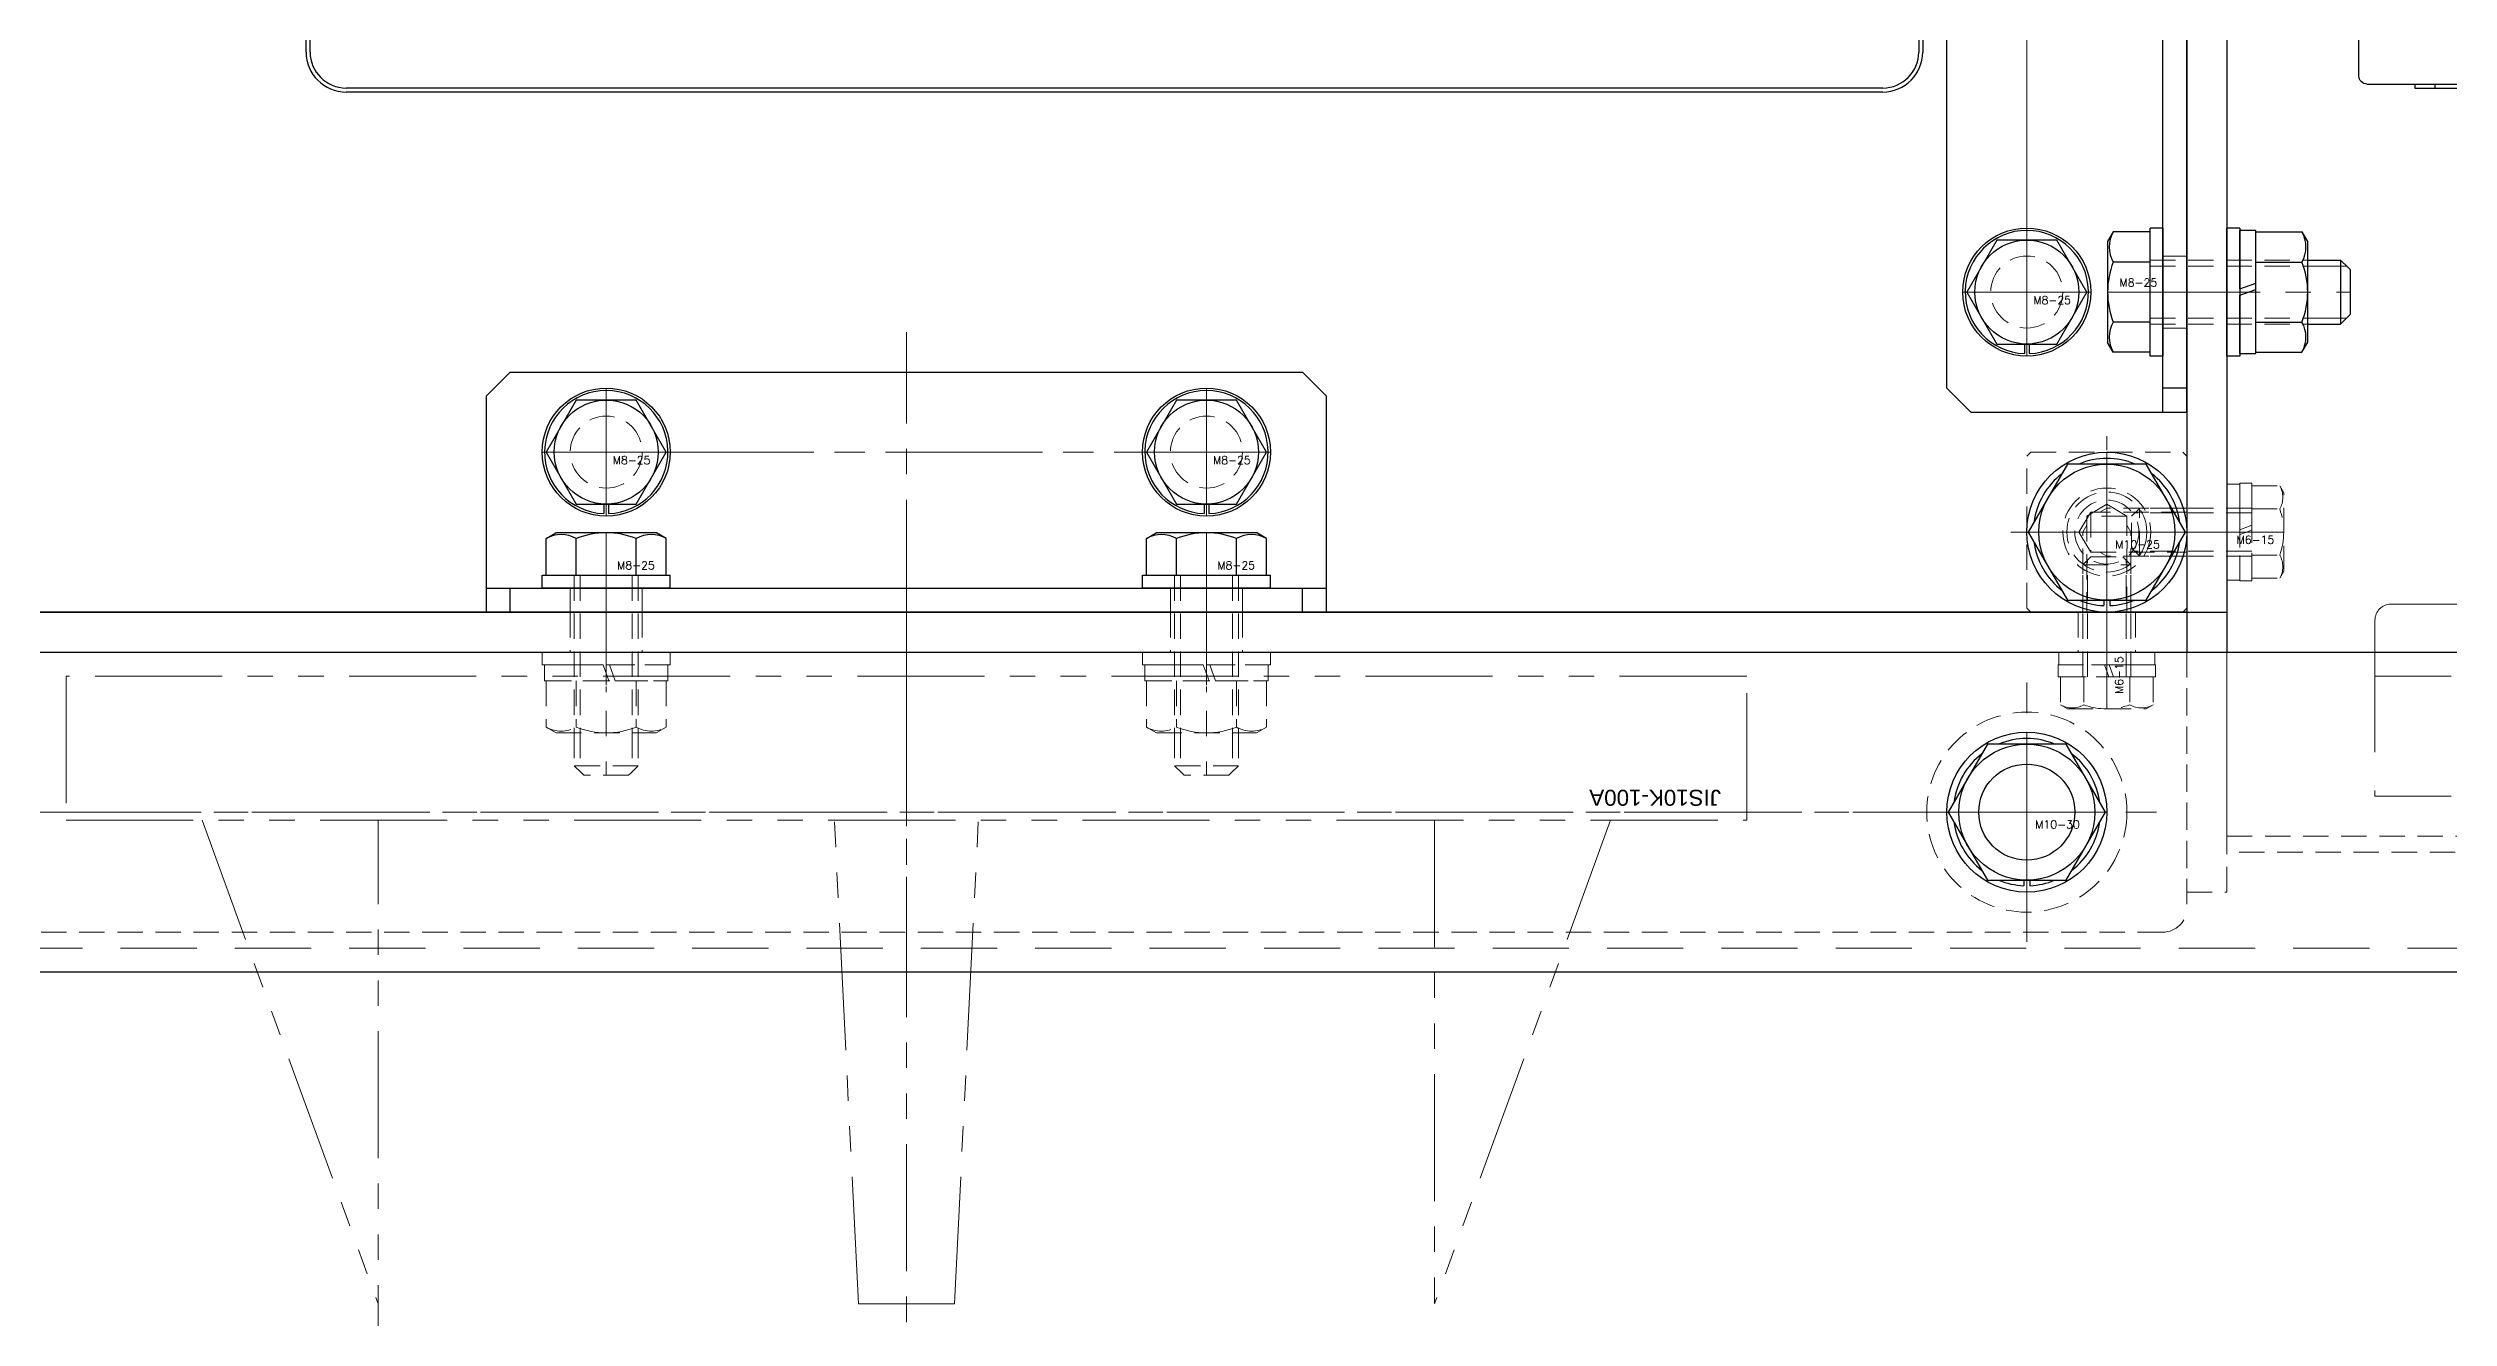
# Model space of a CAD drawing. Header units: millimetres. Extents: x 0 to 51411, y 0 to 16902.
# Drawn here: x 8617 to 8917, y 7521.6 to 7680.3 of the extents above; entities that cross this region are included whole.
import ezdxf

# ---------------------------------------------------------------- set-up
doc = ezdxf.new("R2010")
doc.units = ezdxf.units.MM
for name, pattern in [('CENTER2', [28.575, 19.05, -3.175, 3.175, -3.175]), ('HIDDEN2', [4.7625, 3.175, -1.5875]), ('PHANTOM2', [31.75, 15.875, -3.175, 3.175, -3.175, 3.175, -3.175])]:
    doc.linetypes.add(name, pattern=pattern)
for name, color, linetype, lineweight in [('01_外形線', 7, 'Continuous', 25), ('02_細線', 5, 'Continuous', 13), ('03_かくれ線', 6, 'HIDDEN2', 13), ('04_中心線', 1, 'CENTER2', 9), ('05_仮想線', 2, 'PHANTOM2', 13)]:
    doc.layers.add(name, color=color, linetype=linetype, lineweight=lineweight)
doc.styles.add('KSS_TXT', font='txt.shx', dxfattribs={"bigfont": 'extfont2.shx'})
doc.styles.get("Standard").update_dxf_attribs({"font": 'arial.ttf'})

# ---------------------------------------------------------------- blocks, each defined once
blk = doc.blocks.new('*U1769')
at = {"layer": '04_中心線', "color": 0, "linetype": 'CENTER2', "transparency": 16777216}
for p, q in [((0, 1.2), (0, 9.5)), ((-9.5, 0), (-1.2, 0)), ((1.2, 0), (9.5, 0)), ((0, -9.5), (0, -1.2))]:
    blk.add_line(p, q, dxfattribs=at)
at = {"layer": '04_中心線', "color": 0, "linetype": 'Continuous', "transparency": 16777216}
for p, q in [((-0.6, 0), (0.6, 0)), ((0, -0.6), (0, 0.6))]:
    blk.add_line(p, q, dxfattribs=at)
blk = doc.blocks.new('GM-SHYF-RH 0.4kW、1／160、＊＊V、60Hza')
at = {"layer": '01_外形線'}
for p, q in [((-176.5, -108), (-176.5, -79.5)), ((-177.5, -109), (-248.5, -109)), ((-183.5, -109.5), (-191.5, -109.5)), ((-186, -109), (-186, -109.5)), ((-183.5, -109), (-183.5, -109.5))]:
    blk.add_line(p, q, dxfattribs=at)
blk.add_arc((-177.5, -108), 1, 270, 0, dxfattribs=at)

msp = doc.modelspace()

# ---------------------------------------------------------------- linework, layer by layer
at = {"layer": '01_外形線'}
for p, q in [((8649.202, 7679.806), (8649.202, 7859.806)), ((8649.702, 7679.806), (8649.702, 7859.806)), ((8850.702, 7708.896), (8850.702, 7679.806)), ((8851.202, 7708.905), (8851.202, 7679.806)), ((8854.202, 7637.806), (8854.202, 7708.958)), ((8881.202, 7634.806), (8881.202, 7709.306)), ((8884.202, 7634.806), (8884.202, 7709.306)), ((8884.202, 7709.306), (8884.202, 7604.806)), ((8884.202, 7709.306), (8884.202, 7609.806)), ((8889.202, 7709.306), (8889.202, 7604.806)), ((8889.202, 7709.306), (8889.202, 7604.806)), ((8846.202, 7675.306), (8654.202, 7675.306)), ((8846.202, 7674.806), (8654.202, 7674.806)), ((8860.449, 7656.306), (8856.696, 7649.806)), ((8867.955, 7656.306), (8860.449, 7656.306)), ((8871.707, 7649.806), (8867.955, 7656.306)), ((8874.998, 7657.311), (8874.302, 7656.106)), ((8874.302, 7656.106), (8874.302, 7643.506)), ((8879.602, 7657.311), (8874.998, 7657.311)), ((8879.602, 7641.806), (8879.602, 7657.806)), ((8881.202, 7657.806), (8879.602, 7657.806)), ((8879.602, 7642.3), (8879.602, 7657.311)), ((8881.202, 7657.806), (8881.202, 7641.806)), ((8889.202, 7641.806), (8889.202, 7657.806)), ((8890.802, 7657.806), (8889.202, 7657.806)), ((8890.802, 7657.806), (8890.802, 7641.806)), ((8890.802, 7650.206), (8890.802, 7657.506)), ((8892.802, 7657.506), (8890.802, 7657.506)), ((8892.802, 7650.933), (8892.802, 7657.506)), ((8892.802, 7642.3), (8892.802, 7657.311)), ((8892.802, 7657.311), (8898.577, 7657.311)), ((8898.577, 7657.311), (8899.302, 7656.056)), ((8899.302, 7643.556), (8899.302, 7656.056)), ((8879.602, 7653.558), (8874.998, 7653.558)), ((8892.802, 7653.558), (8898.577, 7653.558)), ((8899.302, 7653.806), (8903.402, 7653.806)), ((8903.402, 7653.806), (8903.402, 7645.806)), ((8903.402, 7653.806), (8904.302, 7652.906)), ((8890.802, 7650.206), (8892.802, 7650.933)), ((8890.802, 7649.406), (8892.802, 7650.133)), ((8892.802, 7642.106), (8892.802, 7650.133)), ((8904.302, 7652.906), (8904.602, 7652.606)), ((8904.602, 7652.606), (8904.602, 7647.006)), ((8856.696, 7649.806), (8860.449, 7643.306)), ((8867.955, 7643.306), (8871.707, 7649.806)), ((8890.802, 7642.106), (8890.802, 7649.406)), ((8904.302, 7646.706), (8904.602, 7647.006)), ((8879.602, 7646.053), (8874.998, 7646.053)), ((8892.802, 7646.053), (8898.577, 7646.053)), ((8899.302, 7645.806), (8903.402, 7645.806)), ((8903.402, 7645.806), (8904.302, 7646.706)), ((8860.449, 7643.306), (8867.955, 7643.306)), ((8863.902, 7643.306), (8863.902, 7642.111)), ((8864.502, 7643.306), (8864.502, 7642.111)), ((8874.998, 7642.3), (8874.302, 7643.506)), ((8879.602, 7642.3), (8874.998, 7642.3)), ((8881.202, 7641.806), (8879.602, 7641.806)), ((8890.802, 7641.806), (8889.202, 7641.806)), ((8890.802, 7642.106), (8892.802, 7642.106)), ((8892.802, 7642.3), (8898.577, 7642.3)), ((8898.577, 7642.3), (8899.302, 7643.556)), ((8674.702, 7639.806), (8671.702, 7636.806)), ((8674.702, 7639.806), (8773.702, 7639.806)), ((8773.702, 7639.806), (8776.702, 7636.806)), ((8671.702, 7636.806), (8671.702, 7609.806)), ((8682.949, 7636.306), (8679.196, 7629.806)), ((8690.455, 7636.306), (8682.949, 7636.306)), ((8694.207, 7629.806), (8690.455, 7636.306)), ((8757.949, 7636.306), (8754.196, 7629.806)), ((8765.455, 7636.306), (8757.949, 7636.306)), ((8769.207, 7629.806), (8765.455, 7636.306)), ((8776.702, 7609.806), (8776.702, 7636.806)), ((8854.202, 7637.806), (8857.202, 7634.806)), ((8884.202, 7637.806), (8881.202, 7637.806)), ((8857.202, 7634.806), (8884.202, 7634.806)), ((8679.196, 7629.806), (8682.949, 7623.306)), ((8690.455, 7623.306), (8694.207, 7629.806)), ((8754.196, 7629.806), (8757.949, 7623.306)), ((8765.455, 7623.306), (8769.207, 7629.806)), ((8869.294, 7628.306), (8864.387, 7619.806)), ((8879.109, 7628.306), (8869.294, 7628.306)), ((8884.017, 7619.806), (8879.109, 7628.306)), ((8682.949, 7623.306), (8690.455, 7623.306)), ((8686.402, 7623.306), (8686.402, 7622.111)), ((8687.002, 7623.306), (8687.002, 7622.111)), ((8757.949, 7623.306), (8765.455, 7623.306)), ((8761.402, 7623.306), (8761.402, 7622.111)), ((8762.002, 7623.306), (8762.002, 7622.111)), ((8679.196, 7619.01), (8680.402, 7619.706)), ((8679.196, 7614.406), (8679.196, 7619.01)), ((8693.002, 7619.706), (8680.402, 7619.706)), ((8682.949, 7614.406), (8682.949, 7619.01)), ((8690.455, 7614.406), (8690.455, 7619.01)), ((8694.207, 7619.01), (8693.002, 7619.706)), ((8694.207, 7614.406), (8694.207, 7619.01)), ((8754.196, 7619.01), (8755.402, 7619.706)), ((8754.196, 7614.406), (8754.196, 7619.01)), ((8768.002, 7619.706), (8755.402, 7619.706)), ((8757.949, 7614.406), (8757.949, 7619.01)), ((8765.455, 7614.406), (8765.455, 7619.01)), ((8769.207, 7619.01), (8768.002, 7619.706)), ((8769.207, 7614.406), (8769.207, 7619.01)), ((8864.387, 7619.806), (8869.294, 7611.306)), ((8879.109, 7611.306), (8884.017, 7619.806)), ((8678.702, 7614.406), (8694.702, 7614.406)), ((8678.702, 7612.806), (8678.702, 7614.406)), ((8679.196, 7614.406), (8694.207, 7614.406)), ((8694.702, 7612.806), (8694.702, 7614.406)), ((8753.702, 7614.406), (8769.702, 7614.406)), ((8753.702, 7612.806), (8753.702, 7614.406)), ((8754.196, 7614.406), (8769.207, 7614.406)), ((8769.702, 7612.806), (8769.702, 7614.406)), ((8671.702, 7612.806), (8776.702, 7612.806)), ((8674.702, 7609.806), (8674.702, 7612.806)), ((8694.702, 7612.806), (8678.702, 7612.806)), ((8769.702, 7612.806), (8753.702, 7612.806)), ((8773.702, 7609.806), (8773.702, 7612.806)), ((8869.294, 7611.306), (8879.109, 7611.306)), ((8873.827, 7611.306), (8873.827, 7610.613)), ((8874.577, 7611.306), (8874.577, 7610.613)), ((8884.202, 7609.806), (8564.202, 7609.806)), ((8671.702, 7609.806), (8776.702, 7609.806)), ((8884.202, 7609.806), (8889.202, 7609.806)), ((8859.294, 7593.306), (8854.387, 7584.806)), ((8869.109, 7593.306), (8859.294, 7593.306)), ((8874.017, 7584.806), (8869.109, 7593.306)), ((8854.387, 7584.806), (8859.294, 7576.306)), ((8869.109, 7576.306), (8874.017, 7584.806)), ((8859.294, 7576.306), (8869.109, 7576.306)), ((8863.827, 7576.306), (8863.827, 7575.613)), ((8864.577, 7576.306), (8864.577, 7575.613))]:
    msp.add_line(p, q, dxfattribs=at)
msp.add_lwpolyline([(8564.202, 7601.806), (8564.202, 7609.806), (8884.202, 7609.806), (8884.202, 7604.806)], dxfattribs=at)
msp.add_lwpolyline([(8569.202, 7604.806), (9359.202, 7604.806), (9364.202, 7599.806), (9364.202, 7564.806), (8564.202, 7564.806), (8564.202, 7599.806)], close=True, dxfattribs=at)
for centre, radius in [((8864.202, 7649.806), 8), ((8864.202, 7649.806), 6.5), ((8686.702, 7629.806), 8), ((8686.702, 7629.806), 6.5), ((8761.702, 7629.806), 8), ((8761.702, 7629.806), 6.5), ((8874.202, 7619.806), 10), ((8874.202, 7619.806), 8.5), ((8864.202, 7584.806), 10), ((8864.202, 7584.806), 8.5), ((8864.202, 7584.806), 6)]:
    msp.add_circle(centre, radius, dxfattribs=at)
for centre, radius, start, end in [((8654.202, 7679.806), 5, 180, 270), ((8654.202, 7679.806), 4.5, 180, 270), ((8846.202, 7679.806), 5, 270, 0), ((8846.202, 7679.806), 4.5, 270, 0), ((8864.202, 7649.806), 7.7, 272.23287, 267.76713), ((8878.248, 7655.435), 3.753, 150.00001, 209.99999), ((8895.327, 7655.435), 3.753, 330.00001, 29.99999), ((8884.767, 7649.806), 10.465, 158.98558, 201.01442), ((8889.225, 7649.806), 10.077, 338.13461, 21.86539), ((8878.248, 7644.176), 3.753, 150.00001, 209.99999), ((8895.327, 7644.176), 3.753, 330.00001, 29.99999), ((8686.702, 7629.806), 7.7, 272.23287, 267.76713), ((8761.702, 7629.806), 7.7, 272.23287, 267.76713), ((8874.202, 7619.806), 9.2, 67.50502, 112.49498), ((8874.202, 7619.806), 9.2, 127.50502, 172.49498), ((8874.202, 7619.806), 9.2, 7.50502, 52.49498), ((8681.073, 7615.76), 3.753, 60.00001, 119.99999), ((8686.702, 7609.241), 10.465, 68.98558, 111.01442), ((8692.331, 7615.76), 3.753, 60.00001, 119.99999), ((8756.073, 7615.76), 3.753, 60.00001, 119.99999), ((8761.702, 7609.241), 10.465, 68.98558, 111.01442), ((8767.331, 7615.76), 3.753, 60.00001, 119.99999), ((8874.202, 7619.806), 9.2, 187.50502, 232.49498), ((8874.202, 7619.806), 9.2, 307.50502, 352.49498), ((8874.202, 7619.806), 9.2, 247.50502, 267.66393), ((8874.202, 7619.806), 9.2, 272.33607, 292.49498), ((8864.202, 7584.806), 9.2, 67.50502, 112.49498), ((8864.202, 7584.806), 9.2, 127.50502, 172.49498), ((8864.202, 7584.806), 9.2, 7.50502, 52.49498), ((8864.202, 7584.806), 9.2, 187.50502, 232.49498), ((8864.202, 7584.806), 9.2, 307.50502, 352.49498), ((8864.202, 7584.806), 9.2, 247.50502, 267.66393), ((8864.202, 7584.806), 9.2, 272.33607, 292.49498)]:
    msp.add_arc(centre, radius, start, end, dxfattribs=at)
at = {"layer": '02_細線'}
for p, q in [((8899.302, 7653.056), (8904.152, 7653.056)), ((8899.302, 7646.556), (8904.152, 7646.556))]:
    msp.add_line(p, q, dxfattribs=at)
at = {"layer": '03_かくれ線'}
for p, q in [((8864.202, 7657.306), (8864.202, 7642.306)), ((8879.602, 7653.806), (8899.302, 7653.806)), ((8879.602, 7653.056), (8899.302, 7653.056)), ((8884.202, 7654.306), (8881.202, 7654.306)), ((8879.602, 7646.556), (8899.302, 7646.556)), ((8879.602, 7645.806), (8899.302, 7645.806)), ((8884.202, 7645.306), (8881.202, 7645.306)), ((8686.702, 7637.306), (8686.702, 7622.306)), ((8761.702, 7637.306), (8761.702, 7622.306)), ((8864.202, 7629.306), (8864.702, 7629.806)), ((8864.202, 7610.306), (8864.202, 7629.306)), ((8864.702, 7629.806), (8883.702, 7629.806)), ((8884.202, 7629.306), (8883.702, 7629.806)), ((8884.202, 7629.306), (8884.202, 7610.306)), ((8874.202, 7623.308), (8871.702, 7621.806)), ((8876.702, 7621.806), (8874.202, 7623.308)), ((8890.802, 7625.806), (8889.202, 7625.806)), ((8889.202, 7625.806), (8889.202, 7613.806)), ((8890.802, 7620.106), (8890.802, 7625.906)), ((8892.302, 7625.906), (8890.802, 7625.906)), ((8890.802, 7625.806), (8890.802, 7613.806)), ((8892.302, 7620.651), (8892.302, 7625.906)), ((8892.302, 7625.579), (8895.798, 7625.579)), ((8892.302, 7614.032), (8892.302, 7625.579)), ((8895.798, 7625.579), (8896.302, 7624.706)), ((8896.302, 7614.906), (8896.302, 7624.706)), ((8872.202, 7622.306), (8870.7, 7619.806)), ((8871.702, 7620.672), (8871.202, 7619.806)), ((8871.702, 7621.806), (8871.702, 7609.806)), ((8876.702, 7621.806), (8871.702, 7621.806)), ((8884.202, 7622.306), (8872.202, 7622.306)), ((8872.202, 7622.306), (8872.202, 7617.306)), ((8873.336, 7622.306), (8874.202, 7622.806)), ((8884.202, 7622.806), (8874.202, 7622.806)), ((8874.202, 7616.806), (8874.202, 7622.806)), ((8876.702, 7609.806), (8876.702, 7621.806)), ((8876.702, 7620.672), (8877.202, 7619.806)), ((8878.102, 7622.606), (8877.302, 7621.806)), ((8877.302, 7617.806), (8877.302, 7621.806)), ((8877.702, 7622.206), (8878.102, 7622.206)), ((8878.302, 7622.806), (8878.102, 7622.606)), ((8892.302, 7622.206), (8878.102, 7622.206)), ((8878.302, 7616.806), (8878.302, 7622.806)), ((8892.302, 7622.806), (8878.302, 7622.806)), ((8890.802, 7620.106), (8892.302, 7620.651)), ((8890.802, 7619.506), (8892.302, 7620.051)), ((8892.302, 7622.692), (8895.798, 7622.692)), ((8892.302, 7613.706), (8892.302, 7620.051)), ((8870.7, 7619.806), (8872.202, 7617.306)), ((8871.202, 7609.806), (8871.202, 7619.806)), ((8871.202, 7619.806), (8877.202, 7619.806)), ((8872.202, 7617.306), (8884.202, 7617.306)), ((8873.336, 7617.306), (8874.202, 7616.806)), ((8877.202, 7609.806), (8877.202, 7619.806)), ((8878.102, 7617.006), (8877.302, 7617.806)), ((8877.702, 7617.406), (8878.102, 7617.406)), ((8892.302, 7617.406), (8878.102, 7617.406)), ((8878.302, 7616.806), (8878.102, 7617.006)), ((8890.802, 7613.706), (8890.802, 7619.506)), ((8682.702, 7614.406), (8682.702, 7594.706)), ((8683.452, 7614.406), (8683.452, 7594.706)), ((8686.702, 7614.806), (8686.702, 7599.806)), ((8689.952, 7614.406), (8689.952, 7594.706)), ((8690.702, 7614.406), (8690.702, 7594.706)), ((8724.202, 7614.806), (8724.202, 7564.806)), ((8757.702, 7614.406), (8757.702, 7594.706)), ((8758.452, 7614.406), (8758.452, 7594.706)), ((8761.702, 7614.806), (8761.702, 7599.806)), ((8764.952, 7614.406), (8764.952, 7594.706)), ((8765.702, 7614.406), (8765.702, 7594.706)), ((8871.202, 7615.706), (8871.402, 7615.906)), ((8871.202, 7615.706), (8877.202, 7615.706)), ((8871.202, 7601.706), (8871.202, 7615.706)), ((8871.402, 7615.906), (8872.202, 7616.706)), ((8871.802, 7616.306), (8871.802, 7615.906)), ((8871.802, 7601.706), (8871.802, 7615.906)), ((8872.202, 7616.706), (8876.202, 7616.706)), ((8884.202, 7616.806), (8874.202, 7616.806)), ((8874.202, 7614.806), (8874.202, 7599.806)), ((8877.002, 7615.906), (8876.202, 7616.706)), ((8876.602, 7616.306), (8876.602, 7615.906)), ((8876.602, 7601.706), (8876.602, 7615.906)), ((8877.202, 7615.706), (8877.002, 7615.906)), ((8877.202, 7601.706), (8877.202, 7615.706)), ((8892.302, 7616.806), (8878.302, 7616.806)), ((8892.302, 7616.919), (8895.798, 7616.919)), ((8892.302, 7614.032), (8895.798, 7614.032)), ((8895.798, 7614.032), (8896.302, 7614.906)), ((8682.202, 7609.806), (8682.202, 7612.806)), ((8691.202, 7609.806), (8691.202, 7612.806)), ((8757.202, 7609.806), (8757.202, 7612.806)), ((8766.202, 7609.806), (8766.202, 7612.806)), ((8890.802, 7613.806), (8889.202, 7613.806)), ((8890.802, 7613.706), (8892.302, 7613.706)), ((8564.202, 7609.806), (8884.202, 7609.806)), ((8682.202, 7609.806), (8682.202, 7604.806)), ((8691.202, 7609.806), (8691.202, 7604.806)), ((8757.202, 7609.806), (8757.202, 7604.806)), ((8766.202, 7609.806), (8766.202, 7604.806)), ((8864.202, 7610.306), (8864.702, 7609.806)), ((8864.702, 7609.806), (8883.702, 7609.806)), ((8870.602, 7609.806), (8870.602, 7604.806)), ((8877.802, 7609.806), (8877.802, 7604.806)), ((8884.202, 7610.306), (8883.702, 7609.806)), ((8884.202, 7609.806), (8884.202, 7572.806)), ((8564.202, 7604.806), (8884.202, 7604.806)), ((8678.702, 7604.806), (8694.702, 7604.806)), ((8678.702, 7603.206), (8678.702, 7604.806)), ((8694.702, 7603.206), (8678.702, 7603.206)), ((8679.002, 7603.206), (8686.302, 7603.206)), ((8679.002, 7603.206), (8679.002, 7601.206)), ((8686.302, 7603.206), (8687.03, 7601.206)), ((8687.102, 7603.206), (8694.402, 7603.206)), ((8687.102, 7603.206), (8687.83, 7601.206)), ((8694.402, 7601.206), (8694.402, 7603.206)), ((8694.702, 7603.206), (8694.702, 7604.806)), ((8753.702, 7604.806), (8769.702, 7604.806)), ((8753.702, 7603.206), (8753.702, 7604.806)), ((8769.702, 7603.206), (8753.702, 7603.206)), ((8754.002, 7603.206), (8761.302, 7603.206)), ((8754.002, 7603.206), (8754.002, 7601.206)), ((8761.302, 7603.206), (8762.03, 7601.206)), ((8762.102, 7603.206), (8769.402, 7603.206)), ((8762.102, 7603.206), (8762.83, 7601.206)), ((8769.402, 7601.206), (8769.402, 7603.206)), ((8769.702, 7603.206), (8769.702, 7604.806)), ((8868.102, 7603.206), (8873.902, 7603.206)), ((8868.102, 7603.206), (8868.102, 7601.706)), ((8868.202, 7603.206), (8868.202, 7604.806)), ((8880.202, 7604.806), (8868.202, 7604.806)), ((8880.202, 7603.206), (8868.202, 7603.206)), ((8873.902, 7603.206), (8874.448, 7601.706)), ((8874.502, 7603.206), (8880.302, 7603.206)), ((8874.502, 7603.206), (8875.048, 7601.706)), ((8880.202, 7603.206), (8880.202, 7604.806)), ((8880.302, 7601.706), (8880.302, 7603.206)), ((8679.002, 7601.206), (8687.03, 7601.206)), ((8679.196, 7601.206), (8694.207, 7601.206)), ((8679.196, 7601.206), (8679.196, 7595.43)), ((8682.949, 7601.206), (8682.949, 7595.43)), ((8687.83, 7601.206), (8694.402, 7601.206)), ((8690.455, 7601.206), (8690.455, 7595.43)), ((8694.207, 7601.206), (8694.207, 7595.43)), ((8754.002, 7601.206), (8762.03, 7601.206)), ((8754.196, 7601.206), (8769.207, 7601.206)), ((8754.196, 7601.206), (8754.196, 7595.43)), ((8757.949, 7601.206), (8757.949, 7595.43)), ((8762.83, 7601.206), (8769.402, 7601.206)), ((8765.455, 7601.206), (8765.455, 7595.43)), ((8769.207, 7601.206), (8769.207, 7595.43)), ((8868.102, 7601.706), (8874.448, 7601.706)), ((8868.428, 7601.706), (8868.428, 7598.21)), ((8868.428, 7601.706), (8879.975, 7601.706)), ((8871.315, 7601.706), (8871.315, 7598.21)), ((8875.048, 7601.706), (8880.302, 7601.706)), ((8877.089, 7601.706), (8877.089, 7598.21)), ((8879.975, 7601.706), (8879.975, 7598.21)), ((8868.428, 7598.21), (8869.302, 7597.706)), ((8869.302, 7597.706), (8879.102, 7597.706)), ((8879.975, 7598.21), (8879.102, 7597.706)), ((8679.196, 7595.43), (8680.452, 7594.706)), ((8680.452, 7594.706), (8692.952, 7594.706)), ((8682.702, 7594.706), (8682.702, 7590.606)), ((8683.452, 7594.706), (8683.452, 7589.856)), ((8689.952, 7594.706), (8689.952, 7589.856)), ((8690.702, 7594.706), (8690.702, 7590.606)), ((8694.207, 7595.43), (8692.952, 7594.706)), ((8754.196, 7595.43), (8755.452, 7594.706)), ((8755.452, 7594.706), (8767.952, 7594.706)), ((8757.702, 7594.706), (8757.702, 7590.606)), ((8758.452, 7594.706), (8758.452, 7589.856)), ((8764.952, 7594.706), (8764.952, 7589.856)), ((8765.702, 7594.706), (8765.702, 7590.606)), ((8769.207, 7595.43), (8767.952, 7594.706)), ((8864.202, 7574.806), (8864.202, 7594.806)), ((8690.702, 7590.606), (8682.702, 7590.606)), ((8682.702, 7590.606), (8683.602, 7589.706)), ((8690.702, 7590.606), (8689.802, 7589.706)), ((8765.702, 7590.606), (8757.702, 7590.606)), ((8757.702, 7590.606), (8758.602, 7589.706)), ((8765.702, 7590.606), (8764.802, 7589.706)), ((8683.602, 7589.706), (8683.902, 7589.406)), ((8689.502, 7589.406), (8683.902, 7589.406)), ((8689.802, 7589.706), (8689.502, 7589.406)), ((8758.602, 7589.706), (8758.902, 7589.406)), ((8764.502, 7589.406), (8758.902, 7589.406)), ((8764.802, 7589.706), (8764.502, 7589.406)), ((8874.202, 7584.806), (8574.202, 7584.806)), ((8881.202, 7569.806), (8567.202, 7569.806))]:
    msp.add_line(p, q, dxfattribs=at)
at = {"layer": '03_かくれ線', "ltscale": 3, "transparency": 33554559}
for p, q in [((8907.702, 7601.806), (8907.702, 7608.806)), ((8909.702, 7610.806), (8987.702, 7610.806)), ((8907.702, 7601.806), (8987.702, 7601.806)), ((8907.702, 7601.806), (8907.702, 7586.806)), ((8907.702, 7586.806), (8987.702, 7586.806))]:
    msp.add_line(p, q, dxfattribs=at)
at = {"layer": '03_かくれ線', "ltscale": 3}
msp.add_line((9364.202, 7567.806), (8564.202, 7567.806), dxfattribs=at)
at = {"layer": '03_かくれ線'}
for points in [[(8884.202, 7604.806), (8884.202, 7574.806), (8889.202, 7574.806), (8889.202, 7604.806)], [(8889.202, 7604.806), (8889.202, 7581.806), (9284.202, 7581.806), (9284.202, 7604.806)]]:
    msp.add_lwpolyline(points, dxfattribs=at)
msp.add_lwpolyline([(9289.202, 7579.806), (8889.202, 7579.806), (8889.202, 7581.806), (9289.202, 7581.806)], close=True, dxfattribs=at)
for centre, radius in [((8864.202, 7649.806), 4.5), ((8864.202, 7649.806), 4.5), ((8686.702, 7629.806), 4.5), ((8686.702, 7629.806), 4.5), ((8761.702, 7629.806), 4.5), ((8761.702, 7629.806), 4.5), ((8874.202, 7619.806), 5.5), ((8874.202, 7619.806), 5), ((8874.202, 7619.806), 4), ((8864.202, 7584.806), 12.5), ((8864.202, 7584.806), 6), ((8864.202, 7584.806), 6)]:
    msp.add_circle(centre, radius, dxfattribs=at)
for centre, radius, start, end in [((8893.298, 7624.136), 2.887, 330.00001, 29.99999), ((8887.788, 7619.806), 8.514, 340.18087, 19.81913), ((8893.298, 7615.475), 2.887, 330.00001, 29.99999), ((8869.872, 7600.71), 2.887, 240.00001, 299.99999), ((8874.202, 7606.22), 8.514, 250.18087, 289.81913), ((8878.532, 7600.71), 2.887, 240.00001, 299.99999), ((8681.073, 7598.68), 3.753, 240.00001, 299.99999), ((8686.702, 7604.782), 10.077, 248.13461, 291.86539), ((8692.331, 7598.68), 3.753, 240.00001, 299.99999), ((8756.073, 7598.68), 3.753, 240.00001, 299.99999), ((8761.702, 7604.782), 10.077, 248.13461, 291.86539), ((8767.331, 7598.68), 3.753, 240.00001, 299.99999), ((8881.202, 7572.806), 3, 270, 0)]:
    msp.add_arc(centre, radius, start, end, dxfattribs=at)
at = {"layer": '03_かくれ線', "ltscale": 3, "transparency": 33554559}
msp.add_arc((8909.702, 7608.806), 2, 90, 180, dxfattribs=at)
at = {"layer": '04_中心線'}
for p, q in [((8864.202, 7732.306), (8864.202, 7642.306)), ((8864.202, 7644.206), (8864.202, 7730.406)), ((8864.202, 7657.806), (8864.202, 7641.806)), ((8864.202, 7644.206), (8864.202, 7655.406)), ((8872.202, 7649.806), (8856.202, 7649.806)), ((8871.702, 7649.806), (8856.702, 7649.806)), ((8858.602, 7649.806), (8869.802, 7649.806)), ((8874.302, 7649.806), (8904.602, 7649.806)), ((8889.202, 7649.806), (8876.202, 7649.806)), ((8891.702, 7649.806), (8881.702, 7649.806)), ((8724.202, 7604.806), (8724.202, 7644.806)), ((8686.702, 7637.806), (8686.702, 7621.806)), ((8686.702, 7622.306), (8686.702, 7637.306)), ((8686.702, 7624.206), (8686.702, 7635.406)), ((8686.702, 7624.206), (8686.702, 7635.406)), ((8761.702, 7637.806), (8761.702, 7621.806)), ((8761.702, 7622.306), (8761.702, 7637.306)), ((8761.702, 7624.206), (8761.702, 7635.406)), ((8761.702, 7624.206), (8761.702, 7635.406)), ((8769.802, 7629.806), (8678.602, 7629.806)), ((8694.702, 7629.806), (8678.702, 7629.806)), ((8769.202, 7629.806), (8679.202, 7629.806)), ((8769.702, 7629.806), (8753.702, 7629.806)), ((8874.202, 7607.806), (8874.202, 7631.806)), ((8874.202, 7629.806), (8874.202, 7609.806)), ((8874.202, 7627.681), (8874.202, 7611.931)), ((8874.202, 7607.306), (8874.202, 7624.806)), ((8874.202, 7607.306), (8874.202, 7624.806)), ((8686.702, 7619.706), (8686.702, 7589.406)), ((8686.702, 7604.806), (8686.702, 7617.806)), ((8761.702, 7619.706), (8761.702, 7589.406)), ((8761.702, 7604.806), (8761.702, 7617.806)), ((8862.202, 7619.806), (8886.202, 7619.806)), ((8884.202, 7619.806), (8864.202, 7619.806)), ((8866.327, 7619.806), (8882.077, 7619.806)), ((8877.302, 7619.806), (8896.302, 7619.806)), ((8874.202, 7616.706), (8874.202, 7597.706)), ((8864.202, 7568.606), (8864.202, 7601.006)), ((8864.202, 7594.806), (8864.202, 7574.806)), ((8864.202, 7584.806), (8584.202, 7584.806)), ((8848.002, 7584.806), (8880.402, 7584.806)), ((8874.202, 7584.806), (8854.202, 7584.806))]:
    msp.add_line(p, q, dxfattribs=at)
at = {"layer": '05_仮想線', "transparency": 33554559}
for points in [[(8724.202, 7606.806), (8724.202, 7504.806)], [(8829.202, 7601.806), (8619.202, 7601.806)], [(8619.202, 7601.806), (8619.202, 7583.806)], [(8829.202, 7583.806), (8829.202, 7601.806)], [(8619.202, 7583.806), (8829.202, 7583.806)], [(8636.202, 7583.806), (8658.202, 7523.361)], [(8658.202, 7509.806), (8658.202, 7583.806)], [(8718.202, 7523.361), (8715.202, 7583.806)], [(8730.202, 7523.361), (8733.202, 7583.806)], [(8790.202, 7583.806), (8790.202, 7509.806)], [(8812.202, 7583.806), (8790.202, 7523.361)], [(8718.202, 7523.361), (8730.202, 7523.361)]]:
    msp.add_lwpolyline(points, dxfattribs=at)

# ---------------------------------------------------------------- block references
at = {"xscale": -1}
msp.add_blockref('GM-SHYF-RH 0.4kW、1／160、＊＊V、60Hza', (8729.202, 7784.806), dxfattribs=at)
at = {"layer": '04_中心線', "linetype": 'CENTER2'}
msp.add_blockref('*U1769', (8864.202, 7584.806), dxfattribs=at)

# ---------------------------------------------------------------- texts
at = {"layer": '03_かくれ線', "style": 'KSS_TXT'}
for s, p in [('M8-25', (8875.778, 7650.486)), ('M8-25', (8865.012, 7648.297)), ('M8-25', (8687.512, 7628.297)), ('M8-25', (8762.512, 7628.297)), ('M10-25', (8875.25, 7617.764)), ('M6-15', (8890.412, 7618.345)), ('M8-25', (8688.053, 7615.146)), ('M8-25', (8763.053, 7615.146)), ('M10-30', (8865.25, 7582.764))]:
    msp.add_text(s, height=1, dxfattribs=at).set_placement(p)
msp.add_text('M6-15', height=1, rotation=90, dxfattribs=at).set_placement((8876.229, 7599.567))
at = {"layer": '05_仮想線', "transparency": 33554559}
msp.add_text('JIS10K-100A', height=2, rotation=180, dxfattribs=at).set_placement((8825.993, 7587.604))

doc.saveas('drawing.dxf')
